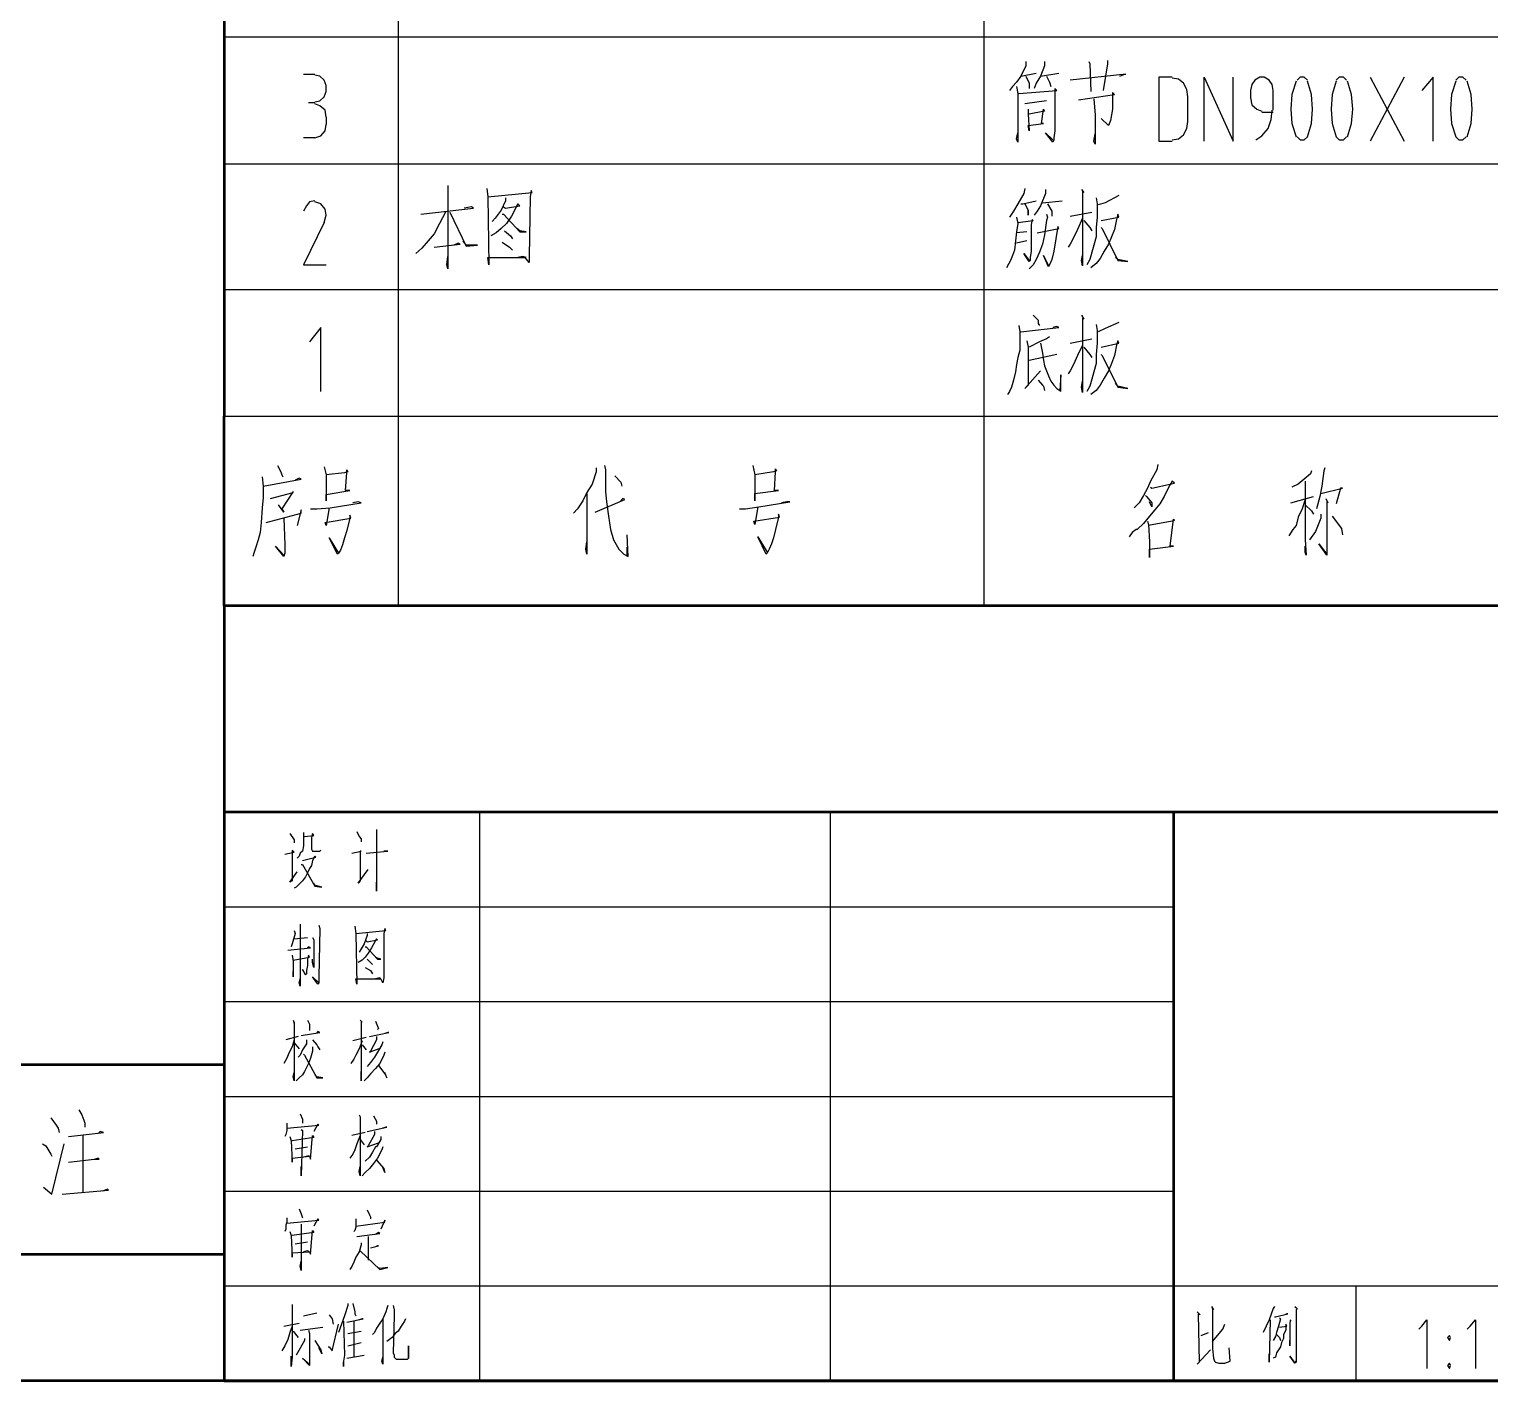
# Model space of a CAD drawing. Header units: millimetres. Extents: x -830 to 4759, y -3917 to 4295.
# Drawn here: x 2836 to 3759, y -3912 to -3058 of the extents above; entities that cross this region are included whole.
import ezdxf

# ---------------------------------------------------------------- set-up
doc = ezdxf.new("R2010")
doc.units = ezdxf.units.MM
doc.layers.add('1', color=7, linetype='Continuous')

msp = doc.modelspace()

# ---------------------------------------------------------------- linework, layer by layer
at = {"layer": '1', "color": 0, "lineweight": 50}
for points in [[(-829.97, -3912.18), (-829.97, 4295.37), (4758.8, 4295.37), (4758.8, -3912.18), (-829.97, -3912.18)], [(2959.08, -2982.35), (2959.08, -3062.49)], [(2959.08, -3062.49), (2959.08, -3142.64)], [(2959.08, -3142.64), (2959.08, -3222.14)], [(2959.08, -3222.14), (2959.08, -3302.28)], [(2959.08, -3422.18), (2959.08, -3302.28)], [(4758.8, -3422.18), (2959.08, -3422.18), (2959.08, -3912.18), (4758.8, -3912.18), (4758.8, -3422.18)], [(2959.08, -3552.5), (4758.8, -3552.5)], [(3559.21, -3552.5), (3559.21, -3912.18)], [(1159.36, -3912.18), (1159.36, -3712.14), (2959.08, -3712.14)], [(1159.36, -3832.03), (2959.08, -3832.03)]]:
    msp.add_lwpolyline(points, dxfattribs=at)
at = {"layer": '1', "color": 0, "lineweight": 25}
for points in [[(3069.2, -2982.35), (3069.2, -3062.49)], [(3439.31, -2982.35), (3439.31, -3062.49)], [(2959.08, -3062.49), (4758.8, -3062.49)], [(2959.08, -3062.49), (4758.8, -3062.49)], [(3069.2, -3062.49), (3069.2, -3142.64)], [(3439.31, -3062.49), (3439.31, -3142.64)], [(3466.03, -3078.13), (3466.03, -3080.74), (3462.77, -3087.26), (3460.16, -3091.17), (3457.56, -3093.77), (3455.6, -3096.38)], [(3477.76, -3078.13), (3477.76, -3080.74), (3475.15, -3087.26), (3472.54, -3091.82), (3471.24, -3095.07)], [(3505.78, -3078.13), (3506.43, -3079.44), (3507.08, -3097.03)], [(3517.51, -3077.48), (3517.51, -3079.44), (3514.9, -3096.38)], [(3009.26, -3085.95), (3016.42, -3085.95)], [(3016.42, -3103.55), (3019.68, -3102.89), (3022.29, -3100.29), (3023.59, -3097.03), (3023.59, -3093.12), (3022.29, -3089.86), (3019.68, -3087.26), (3016.42, -3086.6)], [(3462.77, -3087.26), (3472.54, -3085.3)], [(3466.03, -3087.26), (3467.98, -3091.82), (3467.98, -3095.07)], [(3475.15, -3087.26), (3486.88, -3085.3)], [(3479.06, -3087.26), (3481.02, -3091.17), (3481.67, -3093.77)], [(3525.32, -3087.26), (3528.58, -3085.95), (3529.23, -3085.95), (3494.05, -3089.86)], [(3558.56, -3087.91), (3550.09, -3087.91), (3550.09, -3128.31)], [(3568.33, -3100.29), (3567.68, -3095.73), (3565.72, -3091.82), (3562.47, -3089.21), (3558.56, -3088.56)], [(3578.76, -3128.31), (3578.76, -3087.91), (3597, -3128.31), (3597, -3087.91)], [(3622.41, -3096.38), (3621.76, -3092.47), (3619.81, -3089.86), (3616.55, -3087.91), (3613.94, -3087.91), (3610.68, -3089.86), (3608.73, -3092.47), (3608.08, -3096.38)], [(3636.75, -3090.51), (3634.14, -3098.98), (3633.49, -3108.11), (3634.14, -3117.23), (3636.75, -3125.7)], [(3643.92, -3089.86), (3641.96, -3087.91), (3639.35, -3087.91), (3637.4, -3089.86)], [(3637.4, -3125.7), (3639.35, -3127.65), (3641.96, -3127.65), (3643.92, -3125.7), (3646.52, -3117.23), (3647.17, -3108.11), (3646.52, -3098.98), (3643.92, -3090.51)], [(3662.16, -3090.51), (3659.55, -3098.98), (3658.9, -3108.11), (3659.55, -3117.23), (3662.16, -3125.7)], [(3668.68, -3089.86), (3666.72, -3087.91), (3664.12, -3087.91), (3662.16, -3089.86)], [(3669.33, -3125.7), (3671.93, -3117.23), (3672.59, -3108.11), (3671.93, -3098.98), (3669.33, -3090.51)], [(3683.66, -3087.91), (3705.17, -3128.31)], [(3705.17, -3087.91), (3683.66, -3128.31)], [(3723.41, -3128.31), (3723.41, -3087.91), (3716.24, -3096.38)], [(3737.75, -3090.51), (3735.14, -3098.98), (3734.49, -3108.11), (3735.14, -3117.23), (3737.75, -3125.7)], [(3744.26, -3089.86), (3742.31, -3087.91), (3739.7, -3087.91), (3737.75, -3089.86)], [(3744.91, -3125.7), (3747.52, -3117.23), (3748.17, -3108.11), (3747.52, -3098.98), (3744.91, -3090.51)], [(3460.16, -3093.77), (3460.82, -3098.33), (3460.82, -3113.97), (3460.82, -3128.96), (3460.16, -3127), (3460.82, -3123.09)], [(3461.47, -3098.33), (3485.58, -3096.38), (3484.27, -3095.07), (3484.27, -3098.98), (3484.27, -3121.79), (3483.62, -3126.35), (3483.62, -3127.65), (3482.97, -3128.96), (3478.41, -3123.09), (3482.97, -3127.65)], [(3499.26, -3102.24), (3522.07, -3098.98), (3520.76, -3097.68), (3520.76, -3098.98), (3520.76, -3108.11), (3519.46, -3115.27), (3518.16, -3118.53), (3513.6, -3113.97), (3518.16, -3118.53)], [(3509.03, -3101.59), (3509.69, -3112.02), (3509.69, -3121.14), (3509.69, -3128.31), (3509.69, -3130.26), (3509.03, -3128.31), (3509.69, -3123.75)], [(3568.33, -3115.93), (3568.33, -3100.29)], [(3608.08, -3096.38), (3608.08, -3100.94)], [(3608.08, -3100.94), (3608.73, -3105.5), (3611.99, -3108.11), (3615.25, -3109.41)], [(3622.41, -3108.76), (3622.41, -3096.38)], [(3016.42, -3104.2), (3012.52, -3104.2)], [(3023.59, -3113.32), (3022.94, -3108.76), (3019.68, -3106.15), (3016.42, -3104.85)], [(3479.06, -3102.89), (3465.38, -3104.85)], [(3467.33, -3108.11), (3467.33, -3111.36), (3467.98, -3121.79), (3467.33, -3118.53), (3477.11, -3117.23), (3475.8, -3117.23), (3477.11, -3108.11), (3477.76, -3109.41), (3467.98, -3111.36)], [(3611.34, -3127.65), (3615.25, -3125.05), (3619.15, -3120.49), (3621.11, -3114.62), (3621.76, -3108.76)], [(3615.25, -3110.06), (3622.41, -3110.06)], [(3016.42, -3126.35), (3020.33, -3125.05), (3022.94, -3121.79), (3023.59, -3117.88)], [(3023.59, -3113.32), (3023.59, -3117.88)], [(3558.56, -3127.65), (3562.47, -3127), (3565.72, -3124.4), (3567.68, -3120.49), (3568.33, -3115.93)], [(3016.42, -3126.35), (3009.26, -3126.35)], [(3550.09, -3128.31), (3558.56, -3128.31)], [(3662.16, -3125.7), (3664.12, -3127.65), (3666.72, -3127.65), (3668.68, -3125.7)], [(3737.75, -3125.7), (3739.7, -3127.65), (3742.31, -3127.65), (3744.26, -3125.7)], [(2959.08, -3142.64), (4758.8, -3142.64)], [(2959.08, -3142.64), (4758.8, -3142.64)], [(3069.2, -3142.64), (3069.2, -3222.14)], [(3439.31, -3142.64), (3439.31, -3222.14)], [(3100.48, -3156.33), (3100.48, -3190.86), (3100.48, -3209.1), (3099.83, -3206.5), (3100.48, -3201.29)], [(3016.42, -3166.1), (3013.17, -3166.75), (3011.21, -3169.36), (3009.26, -3172.62)], [(3022.29, -3179.78), (3023.59, -3175.22), (3022.94, -3171.31), (3020.33, -3168.05), (3016.42, -3166.75)], [(3125.24, -3158.28), (3125.89, -3163.49), (3126.55, -3206.5), (3125.89, -3201.94), (3150, -3201.94), (3148.05, -3201.29), (3144.79, -3201.94)], [(3125.89, -3163.49), (3153.91, -3160.89), (3153.26, -3159.58), (3152.61, -3163.49), (3151.96, -3201.29), (3151.96, -3205.2), (3149.35, -3201.94)], [(3136.97, -3164.14), (3136.97, -3166.1), (3134.36, -3171.96), (3130.45, -3177.18), (3128.5, -3179.13)], [(3465.38, -3158.28), (3464.73, -3161.54), (3460.82, -3168.05), (3458.21, -3172.62), (3455.6, -3176.52)], [(3462.77, -3168.05), (3464.07, -3168.05), (3472.54, -3166.1)], [(3478.41, -3158.93), (3478.41, -3161.54), (3475.15, -3169.36), (3473.2, -3172.62), (3471.24, -3175.22)], [(3476.45, -3167.4), (3488.83, -3166.1)], [(3501.22, -3158.93), (3502.52, -3160.89), (3501.87, -3160.23), (3501.87, -3207.15), (3501.22, -3203.89), (3501.87, -3200.63)], [(3510.34, -3164.14), (3510.99, -3168.05), (3510.99, -3176.52), (3510.34, -3183.04), (3510.34, -3188.91), (3509.03, -3194.12), (3507.73, -3198.68), (3506.43, -3203.24), (3504.47, -3206.5)], [(3524.67, -3162.84), (3516.2, -3167.4), (3511.64, -3168.71)], [(3099.18, -3173.27), (3095.27, -3180.43), (3092.01, -3186.95), (3088.1, -3191.51), (3084.19, -3196.07), (3080.28, -3199.33)], [(3083.54, -3174.57), (3116.77, -3170.66), (3115.47, -3170.01), (3110.91, -3170.66)], [(3101.78, -3173.27), (3112.21, -3194.77), (3119.38, -3194.12), (3112.21, -3194.12), (3110.26, -3191.51)], [(3135.67, -3170.01), (3136.97, -3170.66), (3146.09, -3169.36), (3144.79, -3168.05), (3140.88, -3175.87), (3137.62, -3180.43), (3134.36, -3183.69), (3131.11, -3186.3), (3127.85, -3188.25)], [(3135.02, -3174.57), (3135.67, -3174.57), (3146.09, -3185.65), (3150, -3185.65), (3146.09, -3185), (3144.14, -3183.69)], [(3465.38, -3168.05), (3467.33, -3171.96), (3467.33, -3175.22), (3467.33, -3171.96)], [(3479.06, -3174.57), (3479.71, -3176.52), (3479.06, -3178.48), (3477.76, -3187.6), (3476.45, -3193.47), (3474.5, -3198.68), (3472.54, -3203.24), (3470.59, -3206.5), (3467.98, -3209.1)], [(3479.71, -3168.05), (3482.32, -3172.62), (3482.32, -3173.92), (3482.32, -3175.87)], [(3494.05, -3175.87), (3507.73, -3173.27)], [(3513.6, -3178.48), (3524.67, -3176.52), (3524.02, -3174.57), (3523.37, -3177.83), (3522.07, -3184.34), (3520.11, -3188.91), (3518.16, -3193.47), (3515.55, -3198.03), (3512.94, -3202.59), (3510.34, -3205.85), (3507.08, -3208.45)], [(3022.29, -3179.78), (3009.26, -3206.5), (3023.59, -3206.5)], [(3136.32, -3185), (3140.23, -3188.25), (3141.53, -3190.21)], [(3460.16, -3176.52), (3460.82, -3180.43), (3460.16, -3185.65), (3459.51, -3191.51), (3458.86, -3197.38), (3457.56, -3200.63), (3456.25, -3203.89), (3453.65, -3208.45)], [(3460.82, -3179.78), (3470.59, -3178.48), (3469.94, -3177.83), (3469.29, -3181.09), (3469.29, -3198.03), (3468.64, -3201.94), (3468.64, -3203.89), (3467.98, -3204.54), (3464.73, -3199.33), (3467.98, -3203.89), (3464.73, -3199.33)], [(3473.2, -3186.3), (3486.88, -3183.69), (3486.23, -3182.39), (3484.93, -3190.21), (3483.62, -3198.03), (3482.32, -3203.24), (3481.02, -3206.5), (3480.36, -3207.8), (3477.11, -3200.63), (3480.36, -3207.15)], [(3501.87, -3177.18), (3498.61, -3184.34), (3496, -3189.56), (3494.05, -3193.47), (3492.74, -3195.42)], [(3502.52, -3178.48), (3506.43, -3183.04), (3507.73, -3185)], [(3513.6, -3183.04), (3514.25, -3183.69), (3524.02, -3203.89), (3530.54, -3204.54), (3524.02, -3203.24), (3522.72, -3201.94)], [(3092.01, -3195.42), (3108.3, -3193.47), (3107, -3192.81), (3104.39, -3194.12)], [(3135.02, -3192.16), (3139.58, -3195.42), (3141.53, -3197.38)], [(3466.68, -3185.65), (3460.16, -3186.3)], [(3466.68, -3191.51), (3460.16, -3192.81)], [(2959.08, -3222.14), (4758.8, -3222.14)], [(2959.08, -3222.14), (4758.8, -3222.14)], [(3069.2, -3222.14), (3069.2, -3302.28)], [(3439.31, -3222.14), (3439.31, -3302.28)], [(3470.59, -3238.43), (3473.85, -3241.68), (3473.85, -3243.64), (3474.5, -3244.94)], [(3501.22, -3238.43), (3502.52, -3241.03), (3501.87, -3240.38), (3501.87, -3287.3), (3501.22, -3284.04), (3501.87, -3280.13)], [(3020.33, -3286.65), (3020.33, -3246.25), (3013.17, -3255.37)], [(3461.47, -3244.94), (3462.12, -3248.85), (3462.12, -3254.72), (3462.12, -3260.58), (3460.82, -3265.14), (3460.16, -3269.7), (3459.51, -3274.26), (3458.21, -3279.48), (3456.91, -3284.04), (3455.6, -3286.65), (3454.3, -3288.6)], [(3462.77, -3248.85), (3486.88, -3246.25), (3485.58, -3245.59), (3482.97, -3246.25)], [(3510.34, -3244.29), (3510.99, -3248.2), (3510.99, -3256.02), (3510.34, -3263.19), (3510.34, -3269.05), (3509.03, -3274.26), (3507.73, -3278.83), (3506.43, -3283.39), (3504.47, -3286.65)], [(3524.67, -3242.99), (3516.2, -3246.9), (3511.64, -3248.85)], [(3466.68, -3254.72), (3467.33, -3258.63), (3467.33, -3259.28), (3467.33, -3282.74), (3465.38, -3284.69), (3475.15, -3273.61)], [(3481.02, -3252.11), (3479.06, -3253.41), (3474.5, -3255.37), (3467.98, -3258.63)], [(3475.15, -3256.02), (3476.45, -3262.54), (3477.11, -3267.1), (3477.76, -3270.36), (3479.06, -3273.61), (3480.36, -3276.87), (3481.67, -3280.13), (3483.62, -3282.74), (3485.58, -3284.69), (3487.53, -3285.99), (3488.18, -3286.65), (3488.18, -3276.22), (3487.53, -3285.99)], [(3501.87, -3257.32), (3498.61, -3263.84), (3496, -3269.7), (3494.05, -3273.61), (3492.74, -3275.57)], [(3494.05, -3256.02), (3507.73, -3253.41)], [(3502.52, -3258.63), (3506.43, -3263.19), (3507.73, -3265.14)], [(3513.6, -3258.63), (3524.67, -3256.02), (3524.02, -3254.72), (3523.37, -3257.32), (3522.07, -3263.84), (3520.11, -3269.05), (3518.16, -3273.61), (3515.55, -3278.17), (3512.94, -3282.74), (3510.34, -3285.99), (3507.08, -3288.6)], [(3485.58, -3263.19), (3467.98, -3267.1)], [(3513.6, -3263.19), (3514.25, -3263.84), (3524.02, -3284.04), (3530.54, -3284.69), (3524.02, -3283.39), (3522.72, -3281.43)], [(3473.85, -3279.48), (3476.45, -3282.74), (3477.11, -3283.39), (3477.76, -3285.99)], [(2959.08, -3302.28), (4758.8, -3302.28)], [(3069.2, -3302.28), (3069.2, -3422.18)], [(3439.31, -3302.28), (3439.31, -3422.18)], [(3549.43, -3332.91), (3548.78, -3336.17), (3544.87, -3343.33), (3542.92, -3347.9), (3540.31, -3352.46), (3537.7, -3357.02), (3534.45, -3360.28)], [(2983.19, -3340.73), (2983.84, -3346.59), (2983.84, -3353.11), (2983.84, -3353.76), (2983.19, -3360.28), (2982.54, -3369.4), (2981.89, -3375.91), (2980.59, -3380.48), (2979.28, -3385.04), (2977.98, -3388.95), (2977.33, -3390.9)], [(2983.84, -3346.59), (3007.95, -3342.03), (3006.65, -3341.38), (3004.04, -3342.68)], [(2992.97, -3333.56), (2994.92, -3337.47), (2995.57, -3339.42), (2996.23, -3340.73)], [(3022.29, -3334.21), (3023.59, -3339.42), (3023.59, -3355.71), (3023.59, -3351.81), (3038.58, -3349.2), (3035.97, -3349.2), (3036.62, -3338.12), (3036.62, -3336.17), (3037.28, -3337.47), (3035.32, -3338.12), (3023.59, -3339.42)], [(3194.31, -3334.86), (3194.31, -3337.47), (3191.71, -3345.29), (3188.45, -3350.5), (3185.84, -3355.71), (3182.58, -3360.93), (3179.98, -3363.53)], [(3199.52, -3333.56), (3200.18, -3336.17), (3200.18, -3349.85), (3200.83, -3356.37), (3202.13, -3365.49), (3203.43, -3373.96), (3205.39, -3380.48), (3208.65, -3386.34), (3211.9, -3389.6), (3214.51, -3390.9), (3213.86, -3377.22)], [(3206.04, -3340.08), (3209.95, -3343.99), (3210.6, -3346.59)], [(3293.35, -3333.56), (3294.66, -3339.42), (3294.66, -3355.71), (3294.66, -3351.15), (3309.64, -3349.2), (3307.04, -3349.2), (3307.69, -3337.47), (3307.69, -3335.52), (3308.34, -3336.82), (3306.39, -3337.47), (3294.66, -3339.42)], [(3646.52, -3336.82), (3645.87, -3338.77), (3641.96, -3342.03), (3638.05, -3345.29), (3634.14, -3347.24)], [(3654.99, -3334.86), (3654.34, -3336.82), (3653.04, -3346.59), (3651.73, -3353.11), (3649.78, -3360.93)], [(2988.41, -3354.41), (3002.74, -3350.5), (3002.74, -3349.85), (2995.57, -3360.93), (2996.88, -3362.88), (2993.62, -3358.32)], [(3188.45, -3351.15), (3188.45, -3389.6), (3187.8, -3386.34), (3188.45, -3381.78)], [(3544.87, -3347.24), (3545.52, -3347.9), (3559.86, -3344.64), (3558.56, -3343.33), (3555.95, -3347.9), (3553.34, -3353.11), (3550.74, -3357.67), (3547.48, -3361.58), (3544.22, -3365.49), (3540.31, -3370.05), (3536.4, -3373.96), (3535.75, -3373.96), (3533.14, -3375.91), (3531.19, -3378.52)], [(3642.61, -3343.33), (3642.61, -3380.48), (3643.26, -3390.25), (3642.61, -3388.29), (3642.61, -3384.39)], [(3652.39, -3351.15), (3666.07, -3347.9), (3664.77, -3347.9), (3662.16, -3357.67)], [(3013.82, -3360.93), (3017.73, -3360.93), (3026.2, -3360.28), (3045.75, -3357.02), (3043.79, -3356.37), (3040.53, -3357.02)], [(3025.55, -3360.28), (3023.59, -3371.35), (3022.94, -3369.4), (3039.23, -3366.79), (3038.58, -3364.84), (3038.58, -3366.79), (3036.62, -3374.61), (3035.32, -3379.17), (3034.02, -3383.73), (3032.71, -3386.99), (3031.41, -3388.95), (3030.76, -3389.6), (3025.55, -3379.17), (3031.41, -3388.95)], [(3193.66, -3362.88), (3212.56, -3355.06), (3211.25, -3354.41), (3209.3, -3356.37)], [(3284.88, -3360.93), (3288.79, -3360.93), (3297.26, -3359.62), (3316.81, -3356.37), (3314.86, -3356.37), (3311.6, -3357.02)], [(3296.61, -3359.62), (3294.66, -3370.7), (3294.01, -3368.75), (3310.3, -3366.14), (3309.64, -3364.19), (3309.64, -3366.14), (3307.69, -3373.96), (3306.39, -3379.17), (3305.08, -3383.08), (3303.78, -3386.34), (3302.48, -3388.95), (3301.83, -3389.6), (3296.61, -3378.52), (3302.48, -3388.29)], [(3541.61, -3352.46), (3542.27, -3353.11), (3545.52, -3357.02), (3545.52, -3359.62), (3544.22, -3356.37)], [(3642.61, -3355.06), (3640.66, -3360.93), (3638.05, -3366.14), (3636.75, -3371.35), (3634.79, -3373.96), (3632.19, -3377.87)], [(3633.49, -3357.02), (3647.83, -3353.11)], [(3642.61, -3358.32), (3646.52, -3362.23), (3647.83, -3364.19)], [(3655.64, -3354.41), (3656.95, -3357.02), (3656.3, -3356.37), (3656.3, -3381.13), (3656.3, -3386.99), (3656.3, -3390.25), (3651.08, -3383.08), (3656.3, -3389.6)], [(2985.8, -3369.4), (3007.95, -3363.53), (3007.95, -3361.58), (3005.35, -3371.35)], [(2996.88, -3366.79), (2997.53, -3383.73), (2997.53, -3388.95), (2996.88, -3390.9), (2991.66, -3384.39), (2996.88, -3390.25)], [(3542.92, -3368.75), (3543.57, -3370.7), (3544.22, -3381.78), (3544.22, -3383.08), (3544.22, -3391.55), (3544.22, -3388.29), (3544.22, -3386.34), (3559.21, -3384.39), (3557.25, -3384.39), (3559.21, -3367.44), (3559.86, -3368.1), (3558.56, -3368.75), (3543.57, -3371.35)], [(3652.39, -3364.19), (3652.39, -3366.79), (3649.13, -3375.26), (3645.22, -3380.48)], [(3659.55, -3365.49), (3665.42, -3373.31), (3666.07, -3377.22)], [(3213.86, -3390.25), (3213.86, -3385.04)], [(3120.68, -3552.5), (3120.68, -3912.18)], [(3342.22, -3552.5), (3342.22, -3912.18)], [(3055.52, -3563.58), (3055.52, -3566.18), (3055.52, -3602.67), (3055.52, -3600.06), (3055.52, -3596.81)], [(3000.79, -3566.18), (3003.39, -3570.09), (3003.39, -3572.05)], [(3009.26, -3565.53), (3009.26, -3568.14), (3009.26, -3571.39), (3009.26, -3574), (3008.61, -3577.26), (3007.3, -3578.56), (3006.65, -3580.52), (3005.35, -3581.82)], [(3009.91, -3568.14), (3015.77, -3567.48), (3015.12, -3566.18), (3014.47, -3568.79), (3014.47, -3570.74), (3014.47, -3572.7), (3014.47, -3575.3), (3014.47, -3575.96), (3015.12, -3577.26), (3015.77, -3577.26), (3017.08, -3577.26), (3018.38, -3577.26), (3019.68, -3577.26), (3020.33, -3576.61)], [(3043.14, -3564.88), (3044.44, -3568.14), (3045.75, -3569.44), (3045.75, -3571.39)], [(2997.53, -3579.21), (3003.39, -3577.91), (3002.09, -3576.61), (3002.09, -3579.21), (3002.09, -3596.16), (3000.79, -3596.81), (3005.35, -3590.29)], [(3008.61, -3583.12), (3017.08, -3581.17), (3016.42, -3580.52), (3015.12, -3583.12), (3014.47, -3586.38), (3013.17, -3588.34), (3011.86, -3590.94), (3010.56, -3593.55), (3008.61, -3596.16), (3006.65, -3598.11), (3004.7, -3600.06), (3003.39, -3600.72)], [(3039.88, -3578.56), (3045.75, -3577.26), (3045.1, -3577.26), (3045.1, -3596.16), (3043.79, -3597.46), (3050.31, -3588.99)], [(3049, -3578.56), (3062.69, -3577.26), (3062.04, -3577.26), (3060.08, -3577.26)], [(3007.95, -3585.73), (3008.61, -3585.73), (3016.42, -3599.41), (3020.99, -3600.06), (3016.42, -3598.76), (3015.77, -3597.46)], [(2959.08, -3612.45), (3559.21, -3612.45)], [(3003.39, -3627.43), (3004.04, -3629.39), (3002.09, -3635.9), (3001.44, -3637.86)], [(3007.3, -3623.52), (3007.3, -3625.48), (3007.3, -3662.62), (3006.65, -3660.66), (3007.3, -3658.06)], [(3019.03, -3624.17), (3019.68, -3626.13), (3019.03, -3656.75), (3019.03, -3658.06), (3019.03, -3660.01), (3019.03, -3660.66), (3018.38, -3661.32), (3015.12, -3656.75), (3019.03, -3660.66)], [(3041.84, -3624.83), (3042.49, -3629.39), (3043.14, -3661.32), (3042.49, -3658.06), (3058.13, -3658.06), (3057.48, -3657.41), (3054.87, -3658.06)], [(3042.49, -3629.39), (3061.39, -3627.43), (3060.73, -3626.13), (3060.08, -3629.39), (3060.08, -3657.41), (3059.43, -3660.66), (3058.13, -3658.06)], [(2999.48, -3639.81), (3013.82, -3638.51), (3012.52, -3637.86), (3011.86, -3638.51)], [(3003.39, -3632.64), (3011.86, -3631.99)], [(3015.12, -3631.99), (3015.77, -3633.3), (3015.77, -3650.89), (3015.12, -3647.63), (3015.12, -3645.68)], [(3049, -3633.95), (3049.66, -3634.6), (3056.17, -3633.3), (3055.52, -3632.64), (3052.26, -3638.51), (3050.31, -3641.77), (3048.35, -3644.37), (3046.4, -3646.33), (3043.79, -3647.63)], [(3049.66, -3629.39), (3049.66, -3630.69), (3047.7, -3635.9), (3045.75, -3639.16), (3044.44, -3641.12)], [(3048.35, -3637.86), (3049, -3637.86), (3056.17, -3645.68), (3058.13, -3645.68), (3056.17, -3645.03), (3054.87, -3644.37)], [(3002.09, -3643.07), (3002.74, -3646.98), (3002.74, -3647.63), (3002.74, -3656.75), (3002.74, -3654.8), (3002.74, -3653.5)], [(3002.74, -3646.33), (3013.17, -3644.37), (3012.52, -3643.07), (3011.86, -3645.68), (3011.86, -3649.59), (3011.21, -3652.84), (3011.21, -3654.8), (3010.56, -3655.45), (3008.61, -3652.19), (3010.56, -3655.45)], [(3049.66, -3645.68), (3051.61, -3647.63), (3052.91, -3648.93)], [(3048.35, -3650.89), (3051.61, -3652.84), (3052.91, -3654.8)], [(2959.08, -3672.39), (3559.21, -3672.39)], [(3002.74, -3684.12), (3003.39, -3686.08), (3003.39, -3685.42), (3003.39, -3722.57), (3002.74, -3719.96), (3003.39, -3717.35)], [(3007.95, -3693.9), (3019.68, -3691.94), (3018.38, -3691.29), (3017.73, -3691.94)], [(3011.86, -3684.12), (3013.17, -3686.73), (3013.17, -3688.68), (3013.17, -3690.64)], [(3045.1, -3684.12), (3046.4, -3685.42), (3045.75, -3685.42), (3045.75, -3722.57), (3045.75, -3719.31), (3045.75, -3716.7)], [(3050.96, -3694.55), (3063.34, -3691.94), (3062.69, -3691.94), (3060.73, -3692.59)], [(3054.87, -3684.77), (3056.17, -3688.03), (3056.82, -3689.33), (3056.17, -3689.99)], [(3003.39, -3696.5), (3002.09, -3701.06), (3000.13, -3704.97), (2998.83, -3708.23), (2996.88, -3711.49)], [(3006, -3694.55), (2998.18, -3696.5)], [(3003.39, -3698.46), (3006.65, -3702.37)], [(3015.12, -3701.06), (3015.12, -3703.67), (3013.82, -3708.23), (3012.52, -3711.49), (3011.21, -3714.09), (3009.91, -3716.7), (3008.61, -3718.66), (3006.65, -3720.61), (3004.7, -3722.57)], [(3011.21, -3696.5), (3011.21, -3699.11), (3008.61, -3703.02), (3007.3, -3706.28), (3006, -3707.58)], [(3015.12, -3696.5), (3017.73, -3699.76), (3018.38, -3701.06), (3019.68, -3703.02)], [(3046.4, -3697.15), (3044.44, -3702.37), (3042.49, -3706.28), (3041.19, -3708.88), (3039.23, -3711.49)], [(3049, -3695.2), (3040.53, -3697.15)], [(3046.4, -3699.76), (3049, -3703.02)], [(3059.43, -3697.8), (3058.78, -3699.76), (3056.17, -3704.32), (3054.22, -3707.58), (3051.61, -3710.84), (3049.66, -3713.44)], [(3055.52, -3694.55), (3055.52, -3696.5), (3051.61, -3703.67), (3050.96, -3704.32), (3058.13, -3701.71)], [(3009.26, -3705.62), (3009.91, -3706.28), (3017.73, -3720.61), (3021.64, -3720.61), (3017.73, -3719.96), (3016.42, -3718.66)], [(3060.73, -3704.32), (3060.08, -3706.28), (3057.48, -3711.49), (3054.87, -3714.75), (3051.61, -3718), (3049.66, -3720.61), (3047.7, -3722.57)], [(3056.82, -3712.79), (3060.73, -3718), (3062.04, -3720.61), (3060.73, -3717.35)], [(2959.08, -3732.34), (3559.21, -3732.34)], [(2849.62, -3746.02), (2852.87, -3750.58), (2854.18, -3752.54), (2854.83, -3755.15)], [(2867.21, -3740.81), (2869.16, -3744.07), (2870.47, -3747.33), (2871.12, -3749.28), (2871.12, -3751.89)], [(3007.3, -3743.42), (3008.61, -3746.67), (3008.61, -3749.28)], [(3044.44, -3744.07), (3045.1, -3745.37), (3045.1, -3782.51), (3044.44, -3779.91), (3045.1, -3776.65)], [(3053.57, -3744.72), (3055.52, -3747.98), (3055.52, -3749.28), (3055.52, -3749.93)], [(2860.69, -3757.75), (2877.63, -3755.8), (2882.85, -3755.15), (2880.89, -3754.49), (2879.59, -3755.8)], [(2869.81, -3757.1), (2869.81, -3792.94)], [(2998.83, -3749.28), (2998.83, -3751.89), (2998.83, -3753.84), (2998.18, -3756.45), (2997.53, -3757.75)], [(2998.83, -3752.54), (3019.03, -3750.58), (3018.38, -3749.93), (3015.77, -3754.49)], [(3000.79, -3757.75), (3001.44, -3760.36), (3002.09, -3774.04), (3002.09, -3771.44), (3013.17, -3770.13), (3011.86, -3770.13), (3009.26, -3770.78)], [(3013.17, -3770.13), (3013.82, -3772.09), (3015.12, -3757.1), (3015.77, -3758.4), (3002.09, -3760.36)], [(3007.95, -3753.19), (3008.61, -3753.84), (3007.95, -3782.51), (3007.95, -3779.91), (3007.95, -3776.65)], [(3045.1, -3757.1), (3043.14, -3762.31), (3041.84, -3766.22), (3040.53, -3768.83), (3038.58, -3771.44)], [(3048.35, -3755.15), (3039.88, -3757.1)], [(3058.13, -3757.75), (3058.13, -3759.71), (3055.52, -3764.27), (3054.87, -3764.27), (3052.91, -3767.53), (3050.96, -3770.78), (3048.35, -3773.39)], [(3049.66, -3754.49), (3062.04, -3751.89), (3061.39, -3751.89), (3059.43, -3752.54)], [(3054.22, -3754.49), (3054.22, -3756.45), (3050.31, -3763.62), (3049.66, -3764.27), (3056.82, -3761.66)], [(2844.4, -3762.31), (2846.36, -3763.62), (2848.31, -3766.87), (2849.62, -3768.83), (2850.27, -3770.13)], [(2845.05, -3789.68), (2850.27, -3794.24), (2858.09, -3762.31)], [(3004.04, -3765.57), (3011.86, -3764.27)], [(3045.1, -3759.71), (3047.7, -3762.96)], [(3059.43, -3764.27), (3058.78, -3766.22), (3056.17, -3771.44), (3053.57, -3774.69), (3050.96, -3777.95), (3048.35, -3780.56), (3046.4, -3782.51)], [(2860.69, -3774.04), (2876.98, -3772.09), (2880.24, -3772.09), (2879.59, -3771.44), (2877.63, -3772.09)], [(3055.52, -3772.74), (3060.08, -3777.95), (3060.73, -3780.56), (3059.43, -3777.3)], [(2856.78, -3794.24), (2886.1, -3791.64), (2885.45, -3790.98), (2882.2, -3792.29)], [(2959.08, -3792.29), (3559.21, -3792.29)], [(3006.65, -3803.36), (3007.95, -3806.62), (3008.61, -3809.23)], [(3049.66, -3804.02), (3050.96, -3807.27), (3051.61, -3808.58), (3051.61, -3809.88)], [(2998.83, -3809.23), (2998.83, -3811.83), (2998.18, -3813.79), (2998.18, -3816.4), (2997.53, -3817.7)], [(2998.83, -3812.49), (3019.03, -3810.53), (3018.38, -3809.88), (3015.77, -3814.44)], [(3007.95, -3813.14), (3007.95, -3813.79), (3007.95, -3842.46), (3007.3, -3839.85), (3007.95, -3836.6)], [(3042.49, -3809.88), (3042.49, -3812.49), (3042.49, -3813.79), (3042.49, -3815.09), (3041.84, -3817.05), (3041.19, -3817.7)], [(3042.49, -3814.44), (3060.73, -3811.83), (3060.73, -3810.53), (3058.13, -3816.4)], [(3000.79, -3817.7), (3001.44, -3820.31), (3002.09, -3833.99), (3002.09, -3831.38), (3013.17, -3830.73), (3011.86, -3830.08), (3009.26, -3830.73)], [(3013.17, -3830.73), (3013.82, -3832.03), (3015.12, -3817.05), (3015.77, -3818.35), (3002.09, -3820.31)], [(3043.14, -3820.96), (3057.48, -3819), (3056.82, -3818.35), (3054.87, -3819.65)], [(3050.31, -3820.96), (3050.31, -3822.26), (3050.31, -3835.94)], [(3004.04, -3825.52), (3011.86, -3824.22)], [(3045.75, -3824.87), (3045.75, -3826.17), (3044.44, -3830.73), (3042.49, -3833.99), (3041.19, -3837.25), (3039.88, -3839.85), (3038.58, -3841.81)], [(3044.44, -3830.73), (3045.1, -3830.08), (3057.48, -3841.81), (3062.69, -3840.51), (3057.48, -3841.16), (3056.17, -3840.51)], [(3051.61, -3828.12), (3056.82, -3826.82), (3056.17, -3826.82), (3054.87, -3827.47)], [(2959.08, -3852.23), (4758.8, -3852.23)], [(3674.54, -3852.23), (3674.54, -3912.18)], [(3002.09, -3863.96), (3002.09, -3897.19), (3001.44, -3903.06), (3001.44, -3899.8), (3001.44, -3896.54)], [(3037.28, -3863.31), (3037.28, -3864.61), (3035.32, -3871.13), (3033.37, -3876.34), (3031.41, -3881.56)], [(3040.53, -3863.31), (3041.84, -3868.52), (3041.84, -3869.83), (3042.49, -3871.13)], [(3062.69, -3864.61), (3062.04, -3866.57), (3061.39, -3868.52), (3059.43, -3873.09), (3057.48, -3875.69), (3055.52, -3878.95), (3054.22, -3881.56), (3052.91, -3882.86)], [(3065.95, -3864.61), (3066.6, -3867.22), (3066.6, -3870.48), (3066.6, -3871.13), (3065.95, -3894.59), (3066.6, -3895.89), (3066.6, -3897.19), (3067.25, -3897.85), (3067.9, -3898.5), (3069.2, -3898.5), (3075.07, -3898.5), (3075.72, -3897.85), (3075.72, -3890.03), (3075.72, -3897.85)], [(3574.19, -3868.52), (3576.15, -3870.48), (3574.85, -3869.83), (3575.5, -3900.45), (3574.19, -3901.76), (3582.67, -3892.63)], [(3583.32, -3865.27), (3584.62, -3867.22), (3583.97, -3866.57), (3583.97, -3873.74), (3583.97, -3880.25), (3583.97, -3886.12), (3583.97, -3890.68), (3583.97, -3891.98), (3584.62, -3897.85), (3585.27, -3899.8), (3585.92, -3900.45), (3587.88, -3901.1), (3591.79, -3901.1), (3595.05, -3899.8), (3594.39, -3891.33)], [(3623.06, -3865.27), (3622.41, -3866.57), (3619.81, -3873.74), (3617.85, -3877.65), (3615.9, -3881.56)], [(3636.1, -3865.27), (3637.4, -3866.57), (3636.75, -3867.22), (3636.75, -3898.5), (3636.75, -3900.45), (3636.1, -3901.1), (3632.84, -3896.54), (3636.1, -3901.1), (3636.75, -3899.8)], [(3002.09, -3877.65), (3000.79, -3881.56), (2999.48, -3886.12), (2997.53, -3890.03), (2995.57, -3893.28)], [(2996.88, -3877.65), (3006.65, -3875.69)], [(3009.26, -3871.13), (3017.73, -3869.18)], [(3024.9, -3890.68), (3025.55, -3890.68), (3027.5, -3893.28), (3031.41, -3876.34)], [(3025.55, -3870.48), (3027.5, -3873.09), (3028.15, -3876.34)], [(3034.67, -3874.39), (3035.32, -3895.89), (3034.67, -3899.8), (3034.67, -3903.06), (3034.67, -3900.45)], [(3036.62, -3875.04), (3047.05, -3873.09), (3046.4, -3873.09), (3044.44, -3873.74), (3041.19, -3874.39), (3041.19, -3897.19)], [(3059.43, -3873.09), (3059.43, -3901.76), (3058.78, -3899.8), (3059.43, -3897.19)], [(3073.77, -3873.09), (3073.11, -3874.39), (3071.16, -3877.65), (3069.2, -3880.9), (3067.25, -3882.21), (3065.29, -3884.81), (3062.04, -3887.42)], [(3583.97, -3887.42), (3590.48, -3879.6), (3591.79, -3876.34)], [(3620.46, -3873.74), (3619.81, -3900.45), (3619.81, -3898.5), (3619.81, -3895.24)], [(3626.32, -3872.43), (3626.97, -3873.09), (3625.67, -3877.65), (3624.37, -3881.56), (3623.72, -3884.16), (3622.41, -3886.77)], [(3626.32, -3878.3), (3630.88, -3877.65), (3630.23, -3876.34), (3630.23, -3880.25), (3628.93, -3882.86), (3628.93, -3885.47), (3627.63, -3888.07), (3626.97, -3890.68), (3625.67, -3892.63), (3624.37, -3894.59), (3623.72, -3897.19), (3622.41, -3897.85)], [(3623.06, -3871.78), (3623.72, -3871.78), (3631.54, -3869.83), (3630.88, -3869.83), (3629.58, -3870.48)], [(3632.84, -3873.74), (3633.49, -3874.39), (3632.84, -3875.04), (3632.84, -3890.03), (3632.84, -3888.72), (3632.84, -3886.77)], [(3714.29, -3879.6), (3716.24, -3877.65), (3719.5, -3873.74), (3719.5, -3904.36)], [(3744.91, -3879.6), (3746.87, -3877.65), (3750.13, -3873.74), (3750.13, -3904.36)], [(3002.74, -3880.9), (3006, -3884.81)], [(3009.91, -3885.47), (3009.91, -3886.77), (3004.7, -3895.89)], [(3007.3, -3880.25), (3021.64, -3878.3)], [(3012.52, -3880.25), (3013.17, -3882.21), (3013.17, -3897.85), (3013.17, -3901.76), (3013.17, -3902.41), (3008.61, -3897.85), (3013.17, -3901.76)], [(3016.42, -3886.77), (3020.33, -3892.63), (3020.99, -3895.24), (3019.03, -3891.33)], [(3037.28, -3882.21), (3045.75, -3880.9)], [(3576.8, -3883.51), (3581.36, -3881.56)], [(3624.37, -3882.86), (3626.32, -3884.81), (3626.97, -3886.77)], [(3733.84, -3883.51), (3732.53, -3884.81), (3733.84, -3886.77), (3734.49, -3884.81), (3733.84, -3883.51)], [(3036.62, -3897.85), (3047.7, -3895.89)], [(3037.28, -3890.03), (3045.75, -3888.07)], [(3733.84, -3901.1), (3732.53, -3902.41), (3733.84, -3904.36), (3734.49, -3902.41), (3733.84, -3901.1)], [(1159.36, -3912.18), (2959.08, -3912.18)]]:
    msp.add_lwpolyline(points, dxfattribs=at)

doc.saveas('drawing.dxf')
